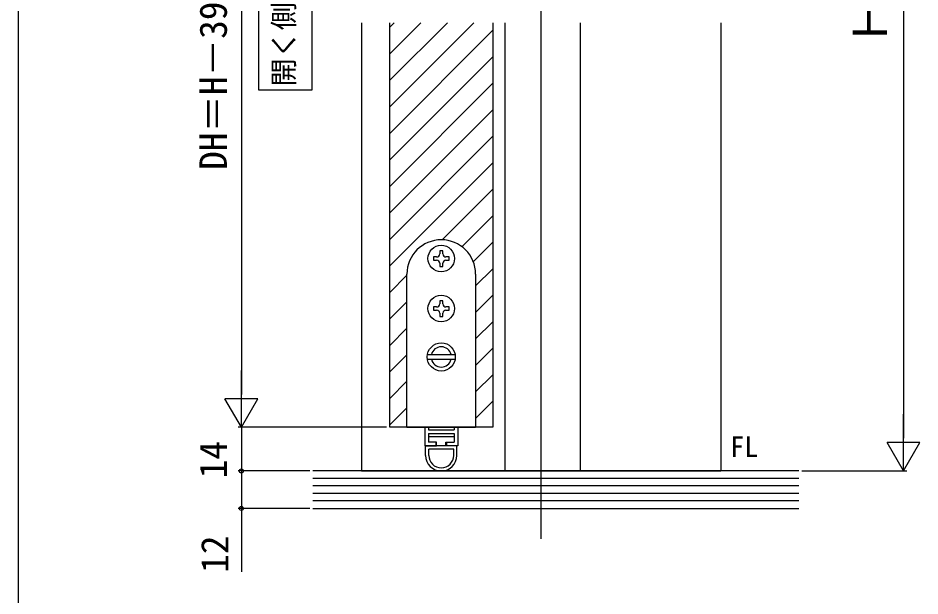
# Model space of a CAD drawing. Units: millimetres, scale not verified. Extents: x -525 to 525, y -783 to 779.
# Drawn here: x -525 to -236.3, y -516.7 to -331.7 of the extents above; entities that cross this region are included whole.
import ezdxf
from ezdxf.enums import TextEntityAlignment as Align

# ---------------------------------------------------------------- set-up
doc = ezdxf.new("R2010")
doc.units = ezdxf.units.MM
doc.header["$LTSCALE"] = 4
for name, color, linetype in [('0-2_USER1', 3, 'Continuous'), ('0-4_YKK_12', 2, 'Continuous'), ('0-5_YKK_13', 4, 'Continuous'), ('0-7_YKK_D', 6, 'Continuous'), ('0-8_YKK_ZWAK', 7, 'Continuous'), ('0-9_YSS_K', 3, 'Continuous')]:
    doc.layers.add(name, color=color, linetype=linetype)
doc.styles.add('ＭＳ ゴシック', font='')
doc.styles.get('ＭＳ ゴシック').set_extended_font_data('MS Gothic')

msp = doc.modelspace()

# ---------------------------------------------------------------- linework, layer by layer
at = {"layer": '0-2_USER1'}
msp.add_lwpolyline([(-447.921, -318.863), (-430.908, -318.863), (-430.908, -354.704), (-447.921, -354.704)], close=True, dxfattribs=at)
at = {"layer": '0-4_YKK_12'}
for p, q in [((-357.5, -498.379), (-357.5, -152.665)), ((-415, -333.165), (-415, -476.665)), ((-406.003, -334.637), (-404.531, -333.165)), ((-406.003, -343.123), (-396.045, -333.165)), ((-406.003, -351.608), (-387.56, -333.165)), ((-406.003, -360.093), (-379.075, -333.165)), ((-369.002, -476.665), (-369.002, -333.165)), ((-345.002, -333.165), (-345.002, -476.665)), ((-300, -333.165), (-300, -476.665)), ((-406.003, -368.578), (-373.003, -335.578)), ((-406.003, -377.064), (-373.003, -344.064)), ((-406.003, -385.549), (-373.003, -352.549)), ((-406.003, -394.034), (-373.003, -361.034)), ((-406.003, -402.519), (-373.003, -369.519)), ((-406.003, -411.005), (-373.003, -378.005)), ((-389.183, -402.67), (-373.003, -386.49)), ((-382.897, -404.869), (-373.003, -394.975)), ((-379.242, -409.7), (-373.003, -403.461)), ((-378.503, -417.446), (-373.003, -411.946)), ((-406.003, -419.49), (-400.503, -413.99)), ((-378.503, -425.931), (-373.003, -420.431)), ((-406.003, -427.975), (-400.503, -422.475)), ((-378.503, -434.416), (-373.003, -428.916)), ((-406.003, -436.461), (-400.503, -430.961)), ((-378.503, -442.902), (-373.003, -437.402)), ((-406.003, -444.946), (-400.503, -439.446)), ((-378.503, -451.387), (-373.003, -445.887)), ((-406.003, -453.431), (-400.503, -447.931)), ((-378.503, -459.872), (-373.003, -454.372)), ((-406.003, -461.916), (-400.503, -456.416)), ((-415, -476.665), (-300, -476.665))]:
    msp.add_line(p, q, dxfattribs=at)
msp.add_lwpolyline([(-373.003, -333.165), (-373.003, -462.665), (-406.003, -462.665), (-406.003, -333.165)], dxfattribs=at)
at = {"layer": '0-5_YKK_13'}
for p, q in [((-391.003, -408.165), (-392.003, -408.165)), ((-388.003, -409.165), (-387.003, -409.165)), ((-400.503, -462.665), (-400.503, -413.665)), ((-378.503, -413.665), (-378.503, -462.665)), ((-391.003, -424.165), (-392.003, -424.165)), ((-388.003, -425.165), (-387.003, -425.165)), ((-393.94, -439.415), (-385.066, -439.415)), ((-393.94, -440.915), (-385.066, -440.915)), ((-400.503, -462.665), (-378.503, -462.665)), ((-394.803, -462.665), (-394.803, -468.665)), ((-393.603, -462.665), (-393.603, -463.465)), ((-393.603, -463.465), (-385.403, -463.465)), ((-393.603, -464.665), (-393.603, -467.465)), ((-393.603, -464.665), (-385.403, -464.665)), ((-385.403, -462.665), (-385.403, -463.465)), ((-385.403, -464.665), (-385.403, -467.465)), ((-384.203, -462.665), (-384.203, -468.665)), ((-393.603, -465.665), (-385.403, -465.665)), ((-391.003, -467.465), (-393.603, -467.465)), ((-391.203, -467.465), (-391.203, -468.665)), ((-391.003, -468.665), (-391.003, -467.465)), ((-388.003, -467.465), (-385.403, -467.465)), ((-388.003, -468.665), (-388.003, -467.465)), ((-387.803, -467.465), (-387.803, -468.665)), ((-394.803, -468.665), (-391.003, -468.665)), ((-394.503, -471.665), (-394.503, -468.665)), ((-385.503, -469.665), (-393.503, -469.665)), ((-393.503, -471.665), (-393.503, -469.665)), ((-384.203, -468.665), (-388.003, -468.665)), ((-385.503, -471.665), (-385.503, -469.665))]:
    msp.add_line(p, q, dxfattribs=at)
for points in [[(-389.003, -407.165), (-389.003, -406.165), (-390.003, -406.165), (-390.003, -407.165)], [(-392.003, -408.165), (-392.003, -409.165), (-391.003, -409.165)], [(-387.003, -409.165), (-387.003, -408.165), (-388.003, -408.165)], [(-390.003, -410.165), (-390.003, -411.165), (-389.003, -411.165), (-389.003, -410.165)], [(-392.003, -424.165), (-392.003, -425.165), (-391.003, -425.165)], [(-389.003, -423.165), (-389.003, -422.165), (-390.003, -422.165), (-390.003, -423.165)], [(-387.003, -425.165), (-387.003, -424.165), (-388.003, -424.165)], [(-390.003, -426.165), (-390.003, -427.165), (-389.003, -427.165), (-389.003, -426.165)], [(-384.503, -471.665), (-384.503, -468.665), (-394.503, -468.665)]]:
    msp.add_lwpolyline(points, dxfattribs=at)
for centre, radius in [((-389.503, -408.665), 4.25), ((-389.503, -424.665), 4.25), ((-389.503, -440.165), 4.5)]:
    msp.add_circle(centre, radius, dxfattribs=at)
for centre, radius, start, end in [((-389.503, -413.665), 11, 0, 180), ((-391.003, -407.165), 1, 270, 0), ((-391.003, -410.165), 1, 0, 90), ((-388.003, -407.165), 1, 180, 270), ((-388.003, -410.165), 1, 90, 180), ((-391.003, -423.165), 1, 270, 0), ((-388.003, -423.165), 1, 180, 270), ((-391.003, -426.165), 1, 0, 90), ((-388.003, -426.165), 1, 90, 180), ((-389.503, -440.165), 3.25, 13.34236, 166.65764), ((-389.503, -440.165), 3.25, 193.34236, 346.65764), ((-389.503, -471.665), 5, 180, 0), ((-389.503, -471.665), 4, 180, 0)]:
    msp.add_arc(centre, radius, start, end, dxfattribs=at)
at = {"layer": '0-7_YKK_D'}
for p, q in [((-241.503, -197.165), (-241.503, -466.165)), ((-453.5, -222.165), (-453.5, -452.165)), ((-453.5, -462.665), (-453.5, -444.478)), ((-453.5, -462.665), (-458.75, -453.572)), ((-448.25, -453.572), (-458.75, -453.572)), ((-453.5, -462.665), (-448.25, -453.572)), ((-241.503, -476.665), (-241.503, -458.478)), ((-407.003, -462.665), (-454.5, -462.665)), ((-407.003, -462.665), (-454.5, -462.665)), ((-453.5, -462.665), (-453.5, -476.665)), ((-241.503, -476.665), (-246.753, -467.572)), ((-236.253, -467.572), (-246.753, -467.572)), ((-241.503, -476.665), (-236.253, -467.572)), ((-431.625, -476.665), (-454.5, -476.665)), ((-431.625, -476.665), (-454.5, -476.665)), ((-274.045, -476.665), (-240.503, -476.665)), ((-431.625, -488.665), (-454.5, -488.665))]:
    msp.add_line(p, q, dxfattribs=at)
msp.add_lwpolyline([(-453.5, -476.665), (-453.5, -488.665), (-453.5, -508.942)], dxfattribs=at)
for centre in [(-453.5, -476.665), (-453.5, -476.665), (-453.5, -488.665)]:
    msp.add_circle(centre, 0.637, dxfattribs=at)
at = {"layer": '0-8_YKK_ZWAK'}
msp.add_line((-525, 746.7), (-525, -783.3), dxfattribs=at)
at = {"layer": '0-9_YSS_K'}
for p, q in [((-275.045, -476.665), (-430.625, -476.665)), ((-275.045, -479.065), (-430.625, -479.065)), ((-275.045, -481.465), (-430.625, -481.465)), ((-275.045, -483.865), (-430.625, -483.865)), ((-275.045, -486.265), (-430.625, -486.265)), ((-430.625, -488.665), (-275.045, -488.665))]:
    msp.add_line(p, q, dxfattribs=at)

# ---------------------------------------------------------------- texts
at = {"layer": '0-2_USER1', "style": 'ＭＳ ゴシック'}
msp.add_text('開く側', height=6.598, rotation=90, dxfattribs=at).set_placement((-434.676, -353.575), align=Align.BOTTOM_LEFT)
msp.add_text('FL', height=6.598, dxfattribs=at).set_placement((-297.023, -474.143), align=Align.BOTTOM_LEFT)
at = {"layer": '0-7_YKK_D', "style": 'ＭＳ ゴシック'}
for s, height, p in [('DH＝H－39', 8.798, (-455.5, -380.29)), ('Ｈ', 11, (-243.503, -340.017)), ('14', 8.798, (-455.5, -479.04)), ('12', 8.798, (-455, -509.283))]:
    msp.add_text(s, height=height, rotation=90, dxfattribs=at).set_placement(p, align=Align.BOTTOM_LEFT)

doc.saveas('drawing.dxf')
